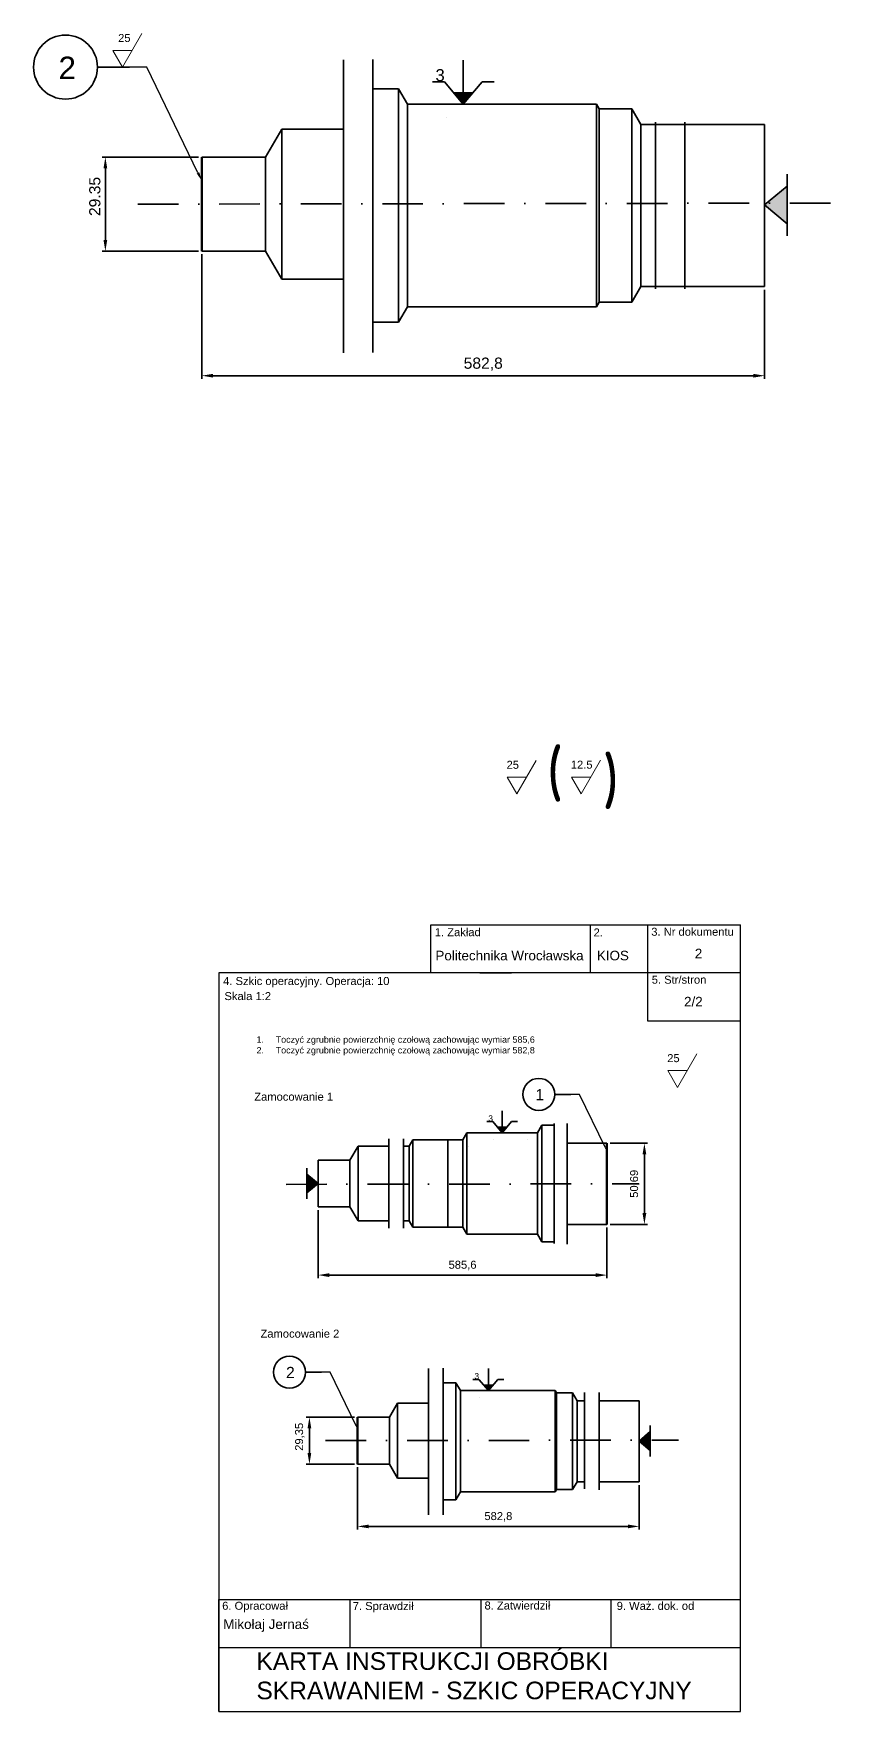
# Model space of a CAD drawing. Header units: millimetres. Extents: x 1335 to 6286, y 608 to 2939.
# Drawn here: x 1929 to 2182, y 1811 to 2335 of the extents above; entities that cross this region are included whole.
import ezdxf
from ezdxf import colors
from ezdxf.entities.mleader import LeaderData, LeaderLine
from ezdxf.enums import TextEntityAlignment as Align
from ezdxf.math import Vec2, Vec3

# ---------------------------------------------------------------- set-up
doc = ezdxf.new("R2010")
doc.units = ezdxf.units.MM
doc.linetypes.add('DASHDOT', pattern=[25.4, 12.7, -6.35, 0, -6.35])
for name, color, linetype, lineweight in [('01.1 CIĄG. Z PRZERWANIEM', 255, 'Amzigzag', 35), ('01.1 CIĄGŁA CIENKA', 255, 'Continuous', 35), ('01.2 CIĄGŁA GRUBA', 7, 'Continuous', 70), ('04.1 DŁ. K+K CIENKA', 255, 'DASHDOT', 35)]:
    doc.layers.add(name, color=color, linetype=linetype, lineweight=lineweight)
doc.layers.add('Default', color=7, linetype='Continuous')
doc.styles.add('SEACAD_seiso_ttf', font='seiso.ttf')
doc.styles.get("Standard").update_dxf_attribs({"font": 'arial.ttf'})
doc.linetypes.add('Amzigzag', pattern='A,0.0001,[136,genltshp.shx,S=0.04,R=0,X=0,Y=0],-11', length=11.0001)
doc.dimstyles.new('AM_ISO$0', dxfattribs={"dimscale": 100, "dimtxt": 3.5, "dimasz": 3.5, "dimexe": 1, "dimexo": 1, "dimgap": 1.5, "dimtad": 1, "dimdsep": 46, "dimtxsty": 'Standard', "dimcen": 0, "dimclrd": 256, "dimclre": 256, "dimclrt": 2, "dimadec": 0, "dimazin": 2, "dimtp": 0.1, "dimtm": 0.1, "dimtfac": 0.71, "dimtmove": 0, "dimatfit": 3, "dimfxl": 1, "dimlwd": -1, "dimlwe": -1, "dimarcsym": 1})

# ---------------------------------------------------------------- blocks, each defined once
blk = doc.blocks.new('*D20')
at = {"layer": '01.1 CIĄGŁA CIENKA', "linetype": 'ByBlock', "transparency": 16777216}
for p, q in [((1981.18, 2266.36), (1981.18, 2227.42)), ((2157.23, 2255.27), (2157.23, 2227.42)), ((1984.68, 2228.42), (2153.73, 2228.42))]:
    blk.add_line(p, q, dxfattribs=at)
at = {"layer": '01.1 CIĄGŁA CIENKA', "transparency": 16777216}
for points in [[(1984.68, 2229), (1984.68, 2227.84), (1981.18, 2228.42)], [(2153.73, 2229), (2153.73, 2227.84), (2157.23, 2228.42)]]:
    blk.add_solid(points, dxfattribs=at)
at = {"layer": 'Defpoints', "color": 0, "transparency": 16777216}
for p in [(1981.18, 2267.36), (2157.23, 2256.27), (2157.23, 2228.42)]:
    blk.add_point(p, dxfattribs=at)
at = {"layer": '01.1 CIĄGŁA CIENKA', "color": 2, "transparency": 16777216, "insert": (2069.21, 2232.02), "char_height": 3.5, "attachment_point": 5}
blk.add_mtext('582,8', dxfattribs=at)
blk = doc.blocks.new('*D79')
at = {"layer": '01.1 CIĄGŁA CIENKA', "linetype": 'ByBlock', "transparency": 16777216}
for p, q in [((1980.18, 2296.71), (1950.02, 2296.71)), ((1951.02, 2293.21), (1951.02, 2270.86)), ((1980.18, 2267.36), (1950.02, 2267.36))]:
    blk.add_line(p, q, dxfattribs=at)
at = {"layer": '01.1 CIĄGŁA CIENKA', "transparency": 16777216}
for points in [[(1950.43, 2293.21), (1951.6, 2293.21), (1951.02, 2296.71)], [(1950.43, 2270.86), (1951.6, 2270.86), (1951.02, 2267.36)]]:
    blk.add_solid(points, dxfattribs=at)
at = {"layer": 'Defpoints', "color": 0, "transparency": 16777216}
for p in [(1981.18, 2296.71), (1951.02, 2267.36), (1981.18, 2267.36)]:
    blk.add_point(p, dxfattribs=at)
at = {"layer": '01.1 CIĄGŁA CIENKA', "color": 2, "transparency": 16777216, "insert": (1947.73, 2284.43), "char_height": 3.5, "attachment_point": 5, "rotation": 90}
blk.add_mtext('29.35', dxfattribs=at)
blk = doc.blocks.new('*D207')
at = {"layer": '01.1 CIĄGŁA CIENKA', "linetype": 'ByBlock', "transparency": 16777216}
for p, q in [((2108.91, 1988.56), (2120.62, 1988.56)), ((2119.62, 1985.06), (2119.62, 1966.72)), ((2108.91, 1963.22), (2120.62, 1963.22))]:
    blk.add_line(p, q, dxfattribs=at)
at = {"layer": '01.1 CIĄGŁA CIENKA', "transparency": 16777216}
for points in [[(2119.04, 1985.06), (2120.21, 1985.06), (2119.62, 1988.56)], [(2119.04, 1966.72), (2120.21, 1966.72), (2119.62, 1963.22)]]:
    blk.add_solid(points, dxfattribs=at)
at = {"layer": 'Defpoints', "color": 0, "transparency": 16777216}
for p in [(2107.91, 1988.56), (2107.91, 1963.22), (2119.62, 1963.22)]:
    blk.add_point(p, dxfattribs=at)
at = {"layer": '01.1 CIĄGŁA CIENKA', "color": 2, "transparency": 16777216, "insert": (2116.62, 1975.89), "char_height": 3.5, "attachment_point": 5, "rotation": 90}
blk.add_mtext('{\\H0.71429x;50,69}', dxfattribs=at)
blk = doc.blocks.new('*D208')
at = {"layer": '01.1 CIĄGŁA CIENKA', "linetype": 'ByBlock', "transparency": 16777216}
for p, q in [((2017.55, 1967.65), (2017.55, 1946.37)), ((2107.91, 1962.22), (2107.91, 1946.37)), ((2104.41, 1947.37), (2021.05, 1947.37))]:
    blk.add_line(p, q, dxfattribs=at)
at = {"layer": '01.1 CIĄGŁA CIENKA', "transparency": 16777216}
for points in [[(2021.05, 1947.95), (2021.05, 1946.78), (2017.55, 1947.37)], [(2104.41, 1947.95), (2104.41, 1946.78), (2107.91, 1947.37)]]:
    blk.add_solid(points, dxfattribs=at)
at = {"layer": 'Defpoints', "color": 0, "transparency": 16777216}
for p in [(2017.55, 1968.65), (2107.91, 1963.22), (2017.55, 1947.37)]:
    blk.add_point(p, dxfattribs=at)
at = {"layer": '01.1 CIĄGŁA CIENKA', "color": 2, "transparency": 16777216, "insert": (2062.73, 1950.37), "char_height": 3.5, "attachment_point": 5}
blk.add_mtext('{\\H0.71429x;585,6}', dxfattribs=at)
blk = doc.blocks.new('*D206')
at = {"layer": '01.1 CIĄGŁA CIENKA', "linetype": 'ByBlock', "transparency": 16777216}
for p, q in [((2029.92, 1887.3), (2029.92, 1867.83)), ((2117.95, 1881.75), (2117.95, 1867.83)), ((2033.42, 1868.83), (2114.45, 1868.83))]:
    blk.add_line(p, q, dxfattribs=at)
at = {"layer": '01.1 CIĄGŁA CIENKA', "transparency": 16777216}
for points in [[(2033.42, 1869.41), (2033.42, 1868.24), (2029.92, 1868.83)], [(2114.45, 1869.41), (2114.45, 1868.24), (2117.95, 1868.83)]]:
    blk.add_solid(points, dxfattribs=at)
at = {"layer": 'Defpoints', "color": 0, "transparency": 16777216}
for p in [(2029.92, 1888.3), (2117.95, 1882.75), (2117.95, 1868.83)]:
    blk.add_point(p, dxfattribs=at)
at = {"layer": '01.1 CIĄGŁA CIENKA', "color": 2, "transparency": 16777216, "insert": (2073.94, 1871.83), "char_height": 3.5, "attachment_point": 5}
blk.add_mtext('{\\H0.71429x;582,8}', dxfattribs=at)
blk = doc.blocks.new('*D209')
at = {"layer": '01.1 CIĄGŁA CIENKA', "linetype": 'ByBlock', "transparency": 16777216}
for p, q in [((2028.92, 1902.97), (2013.84, 1902.97)), ((2014.84, 1899.47), (2014.84, 1891.8)), ((2028.92, 1888.3), (2013.84, 1888.3))]:
    blk.add_line(p, q, dxfattribs=at)
at = {"layer": '01.1 CIĄGŁA CIENKA', "transparency": 16777216}
for points in [[(2014.26, 1899.47), (2015.42, 1899.47), (2014.84, 1902.97)], [(2014.26, 1891.8), (2015.42, 1891.8), (2014.84, 1888.3)]]:
    blk.add_solid(points, dxfattribs=at)
at = {"layer": 'Defpoints', "color": 0, "transparency": 16777216}
for p in [(2029.92, 1902.97), (2014.84, 1888.3), (2029.92, 1888.3)]:
    blk.add_point(p, dxfattribs=at)
at = {"layer": '01.1 CIĄGŁA CIENKA', "color": 2, "transparency": 16777216, "insert": (2011.84, 1896.83), "char_height": 3.5, "attachment_point": 5, "rotation": 90}
blk.add_mtext('{\\H0.71429x;29,35}', dxfattribs=at)

msp = doc.modelspace()

# ---------------------------------------------------------------- hatches: boundary and pattern name
at = {"layer": '01.1 CIĄGŁA CIENKA'}
h = msp.add_hatch(color=256, dxfattribs=at)
h.dxf.hatch_style = 1
h.paths.add_polyline_path([(2065.9, 2316.774), (2062.959, 2316.774), (2062.959, 2313.268)])
h.paths.add_polyline_path([(2062.959, 2316.774), (2060.018, 2316.774), (2062.959, 2313.268)])
h = msp.add_hatch(color=256, dxfattribs=at)
h.dxf.hatch_style = 1
h.paths.add_polyline_path([(2157.233, 2281.792), (2164.244, 2275.91), (2164.244, 2287.675)])
h = msp.add_hatch(color=256, dxfattribs=at)
h.dxf.hatch_style = 1
h.paths.add_polyline_path([(2076.618, 1993.567), (2075.148, 1993.567), (2075.148, 1991.814)])
h.paths.add_polyline_path([(2075.148, 1993.567), (2073.677, 1993.567), (2075.148, 1991.814)])
h = msp.add_hatch(color=256, dxfattribs=at)
h.dxf.hatch_style = 1
h.paths.add_polyline_path([(2017.541, 1975.989), (2014.036, 1978.93), (2014.036, 1973.048)])
h = msp.add_hatch(color=256, dxfattribs=at)
h.dxf.hatch_style = 1
h.paths.add_polyline_path([(2072.282, 1913.004), (2070.812, 1913.004), (2070.812, 1911.252)])
h.paths.add_polyline_path([(2070.812, 1913.004), (2069.341, 1913.004), (2070.812, 1911.252)])
h = msp.add_hatch(color=256, dxfattribs=at)
h.dxf.hatch_style = 1
h.paths.add_polyline_path([(2117.949, 1895.514), (2121.454, 1892.572), (2121.454, 1898.455)])

# ---------------------------------------------------------------- linework, layer by layer
at = {"layer": '01.1 CIĄG. Z PRZERWANIEM'}
for p, q in [((2025.5, 2235.564), (2025.5, 2327.157)), ((2034.664, 2327.257), (2034.664, 2235.69)), ((2123.115, 2255.618), (2123.115, 2307.618)), ((2132.279, 2307.618), (2132.279, 2255.618)), ((2091.438, 1957.248), (2091.438, 1994.739)), ((2095.429, 1994.695), (2095.429, 1957.079)), ((2039.711, 1961.989), (2039.711, 1989.989)), ((2044.293, 1989.989), (2044.293, 1961.989)), ((2052.082, 1872.4), (2052.082, 1918.196)), ((2056.664, 1918.246), (2056.664, 1872.463)), ((2100.89, 1880.561), (2100.89, 1910.668)), ((2105.472, 1910.73), (2105.472, 1880.312))]:
    msp.add_line(p, q, dxfattribs=at)
at = {"layer": '01.1 CIĄGŁA CIENKA', "linetype": 'Continuous', "lineweight": 20}
for p, q in [((1956.356, 2324.841), (1962.418, 2335.341)), ((1956.356, 2324.841), (1962.418, 2335.341)), ((1953.325, 2330.091), (1956.356, 2324.841)), ((1959.387, 2330.091), (1953.325, 2330.091)), ((1953.325, 2330.091), (1956.356, 2324.841)), ((1959.387, 2330.091), (1953.325, 2330.091)), ((2079.713, 2097.717), (2085.776, 2108.217)), ((2079.713, 2097.717), (2085.776, 2108.217)), ((2099.805, 2097.755), (2105.868, 2108.255)), ((2076.682, 2102.967), (2079.713, 2097.717)), ((2082.744, 2102.967), (2076.682, 2102.967)), ((2076.682, 2102.967), (2079.713, 2097.717)), ((2082.744, 2102.967), (2076.682, 2102.967)), ((2096.774, 2103.005), (2099.805, 2097.755)), ((2096.774, 2103.005), (2099.805, 2097.755)), ((2102.836, 2103.005), (2096.774, 2103.005)), ((2129.97, 2006.037), (2136.032, 2016.537)), ((2126.939, 2011.287), (2129.97, 2006.037)), ((2126.939, 2011.287), (2129.97, 2006.037)), ((2133.001, 2011.287), (2126.939, 2011.287))]:
    msp.add_line(p, q, dxfattribs=at)
at = {"layer": '01.1 CIĄGŁA CIENKA'}
for p, q in [((1948.547, 2324.841), (1958.547, 2324.841)), ((2062.959, 2313.268), (2062.959, 2327.031)), ((2034.661, 2318.118), (2042.661, 2318.118)), ((2042.661, 2318.118), (2042.661, 2281.618)), ((2042.661, 2318.118), (2045.474, 2313.268)), ((2053.326, 2320.279), (2057.076, 2320.279)), ((2057.076, 2320.279), (2062.959, 2313.268)), ((2068.842, 2320.279), (2062.959, 2313.268)), ((2072.592, 2320.279), (2068.842, 2320.279)), ((2051.762, 2313.268), (2045.474, 2313.268)), ((2045.474, 2313.268), (2045.474, 2281.618)), ((2051.762, 2313.268), (2096.661, 2313.268)), ((2065.9, 2316.774), (2060.018, 2316.774)), ((2096.661, 2313.268), (2104.661, 2313.268)), ((2104.661, 2313.268), (2105.498, 2311.813)), ((2104.661, 2313.268), (2104.661, 2281.618)), ((2105.498, 2311.813), (2115.661, 2311.813)), ((2105.498, 2311.813), (2105.498, 2281.618)), ((2115.661, 2311.813), (2115.661, 2306.813)), ((2115.661, 2311.813), (2118.491, 2306.963)), ((2006.186, 2305.438), (2001.094, 2296.708)), ((2006.186, 2305.438), (2025.5, 2305.438)), ((2006.186, 2305.438), (2006.186, 2282.033)), ((2115.661, 2306.813), (2115.661, 2281.618)), ((2157.233, 2306.963), (2118.491, 2306.963)), ((2118.491, 2306.963), (2118.491, 2256.273)), ((2157.233, 2306.963), (2157.233, 2281.618)), ((1981.182, 2296.708), (2001.094, 2296.708)), ((2001.094, 2296.708), (2001.094, 2282.022)), ((2164.244, 2291.425), (2164.244, 2272.16)), ((2164.244, 2287.675), (2157.233, 2281.792)), ((2001.094, 2267.358), (2001.094, 2282.043)), ((2006.186, 2258.628), (2006.186, 2282.033)), ((2042.661, 2245.118), (2042.661, 2281.618)), ((2045.474, 2249.968), (2045.474, 2281.618)), ((2104.661, 2249.968), (2104.661, 2281.618)), ((2105.498, 2251.423), (2105.498, 2281.618)), ((2115.661, 2256.423), (2115.661, 2281.618)), ((2164.244, 2275.91), (2157.233, 2281.792)), ((2157.233, 2256.273), (2157.233, 2281.618)), ((1981.182, 2267.358), (2001.094, 2267.358)), ((2006.186, 2258.628), (2001.094, 2267.358)), ((2006.186, 2258.628), (2025.5, 2258.628)), ((2115.661, 2251.423), (2115.661, 2256.423)), ((2115.661, 2251.423), (2118.491, 2256.273)), ((2157.233, 2256.273), (2118.491, 2256.273)), ((2042.661, 2245.118), (2045.474, 2249.968)), ((2051.762, 2249.968), (2045.474, 2249.968)), ((2051.762, 2249.968), (2096.661, 2249.968)), ((2096.661, 2249.968), (2104.661, 2249.968)), ((2104.661, 2249.968), (2105.498, 2251.423)), ((2105.498, 2251.423), (2115.661, 2251.423)), ((2034.661, 2245.118), (2042.661, 2245.118)), ((2091.594, 2003.839), (2096.594, 2003.839)), ((2075.148, 1991.814), (2075.148, 1998.695)), ((2070.331, 1995.319), (2072.206, 1995.319)), ((2072.206, 1995.319), (2075.148, 1991.814)), ((2076.618, 1993.567), (2073.677, 1993.567)), ((2078.089, 1995.319), (2075.148, 1991.814)), ((2079.964, 1995.319), (2078.089, 1995.319)), ((2087.588, 1994.239), (2086.207, 1991.814)), ((2087.588, 1994.239), (2091.438, 1994.239)), ((2087.588, 1994.239), (2087.588, 1975.989)), ((2030.054, 1987.691), (2027.508, 1983.326)), ((2030.054, 1987.691), (2039.711, 1987.691)), ((2030.054, 1987.691), (2030.054, 1975.989)), ((2044.293, 1987.691), (2046.073, 1987.691)), ((2047.2, 1989.631), (2046.073, 1987.691)), ((2046.073, 1987.691), (2046.073, 1975.989)), ((2047.2, 1989.631), (2062.854, 1989.631)), ((2047.2, 1989.631), (2047.2, 1975.989)), ((2058.135, 1962.346), (2058.135, 1989.631)), ((2062.717, 1989.993), (2062.717, 1989.993)), ((2062.717, 1989.993), (2062.717, 1989.993)), ((2064.088, 1991.814), (2062.854, 1989.631)), ((2062.854, 1989.631), (2062.854, 1975.987)), ((2064.088, 1991.814), (2086.207, 1991.814)), ((2064.088, 1991.814), (2064.088, 1975.989)), ((2086.207, 1991.814), (2086.207, 1975.989)), ((2107.906, 1988.56), (2095.429, 1988.56)), ((2017.552, 1983.326), (2017.541, 1975.989)), ((2017.552, 1983.326), (2027.508, 1983.326)), ((2027.508, 1983.326), (2027.508, 1975.984)), ((2014.036, 1971.173), (2014.036, 1980.805)), ((2014.036, 1978.93), (2017.541, 1975.989)), ((2014.036, 1973.048), (2017.541, 1975.989)), ((2017.552, 1968.651), (2017.541, 1975.989)), ((2027.508, 1968.651), (2027.508, 1975.994)), ((2030.054, 1964.286), (2030.054, 1975.989)), ((2046.073, 1964.286), (2046.073, 1975.989)), ((2047.2, 1962.346), (2047.2, 1975.989)), ((2062.854, 1962.346), (2062.854, 1975.991)), ((2064.088, 1960.164), (2064.088, 1975.989)), ((2086.207, 1960.164), (2086.207, 1975.989)), ((2087.588, 1957.739), (2087.588, 1975.989)), ((2017.552, 1968.651), (2027.508, 1968.651)), ((2030.054, 1964.286), (2027.508, 1968.651)), ((2030.054, 1964.286), (2039.711, 1964.286)), ((2044.293, 1964.286), (2046.073, 1964.286)), ((2047.2, 1962.346), (2046.073, 1964.286)), ((2047.2, 1962.346), (2062.854, 1962.346)), ((2064.088, 1960.164), (2062.854, 1962.346)), ((2107.906, 1963.215), (2095.429, 1963.215)), ((2064.088, 1960.164), (2086.207, 1960.164)), ((2087.588, 1957.739), (2086.207, 1960.164)), ((2087.588, 1957.739), (2091.438, 1957.739)), ((2013.606, 1917.038), (2018.606, 1917.038)), ((2065.995, 1914.757), (2067.87, 1914.757)), ((2067.87, 1914.757), (2070.812, 1911.252)), ((2070.812, 1911.252), (2070.812, 1918.133)), ((2073.753, 1914.757), (2070.812, 1911.252)), ((2075.628, 1914.757), (2073.753, 1914.757)), ((2056.663, 1913.677), (2060.663, 1913.677)), ((2060.663, 1913.677), (2060.663, 1895.427)), ((2060.663, 1913.677), (2062.069, 1911.252)), ((2065.213, 1911.252), (2062.069, 1911.252)), ((2062.069, 1911.252), (2062.069, 1895.427)), ((2065.213, 1911.252), (2087.663, 1911.252)), ((2072.282, 1913.004), (2069.341, 1913.004)), ((2087.663, 1911.252), (2091.663, 1911.252)), ((2091.663, 1911.252), (2092.081, 1910.524)), ((2091.663, 1911.252), (2091.663, 1895.427)), ((2092.081, 1910.524), (2097.163, 1910.524)), ((2092.081, 1910.524), (2092.081, 1895.427)), ((2097.163, 1910.524), (2097.163, 1908.024)), ((2097.163, 1910.524), (2098.578, 1908.099)), ((2042.425, 1907.336), (2039.879, 1902.971)), ((2042.425, 1907.336), (2052.082, 1907.336)), ((2042.425, 1907.336), (2042.425, 1895.634)), ((2097.163, 1908.024), (2097.163, 1895.427)), ((2100.89, 1908.099), (2098.578, 1908.099)), ((2098.578, 1908.099), (2098.578, 1882.754)), ((2117.949, 1908.099), (2105.472, 1908.099)), ((2117.949, 1908.099), (2117.949, 1895.427)), ((2029.923, 1902.971), (2039.879, 1902.971)), ((2039.879, 1902.971), (2039.879, 1895.628)), ((2121.454, 1898.455), (2117.949, 1895.514)), ((2121.454, 1900.33), (2121.454, 1890.697)), ((2039.879, 1888.296), (2039.879, 1895.639)), ((2042.425, 1883.931), (2042.425, 1895.634)), ((2060.663, 1877.177), (2060.663, 1895.427)), ((2062.069, 1879.602), (2062.069, 1895.427)), ((2091.663, 1879.602), (2091.663, 1895.427)), ((2092.081, 1880.329), (2092.081, 1895.427)), ((2097.163, 1882.829), (2097.163, 1895.427)), ((2121.454, 1892.572), (2117.949, 1895.514)), ((2117.949, 1882.754), (2117.949, 1895.427)), ((2029.923, 1888.296), (2039.879, 1888.296)), ((2042.425, 1883.931), (2039.879, 1888.296)), ((2042.425, 1883.931), (2052.082, 1883.931)), ((2097.163, 1880.329), (2097.163, 1882.829)), ((2097.163, 1880.329), (2098.578, 1882.754)), ((2100.89, 1882.754), (2098.578, 1882.754)), ((2117.949, 1882.754), (2105.472, 1882.754)), ((2056.663, 1877.177), (2060.663, 1877.177)), ((2060.663, 1877.177), (2062.069, 1879.602)), ((2065.213, 1879.602), (2062.069, 1879.602)), ((2065.213, 1879.602), (2087.663, 1879.602)), ((2087.663, 1879.602), (2091.663, 1879.602)), ((2091.663, 1879.602), (2092.081, 1880.329)), ((2092.081, 1880.329), (2097.163, 1880.329))]:
    msp.add_line(p, q, dxfattribs=at)
at = {"layer": '01.1 CIĄGŁA CIENKA', "ltscale": 0.2}
for p, q in [((2104.661, 2307.618), (2104.661, 2281.618)), ((2104.661, 2255.618), (2104.661, 2281.618)), ((2058.135, 1987.493), (2058.135, 1987.493)), ((2091.663, 1908.427), (2091.663, 1895.427)), ((2091.663, 1882.427), (2091.663, 1895.427))]:
    msp.add_line(p, q, dxfattribs=at)
at = {"layer": '01.1 CIĄGŁA CIENKA', "color": 136, "linetype": 'Continuous', "lineweight": 20, "ltscale": 0.2, "true_color": 0x008080}
for points in [[(2057.66, 2309.127), (2057.652, 2309.127)], [(2064.745, 1987.493), (2064.741, 1987.493)], [(2072.498, 1989.743), (2072.494, 1989.743)], [(2083.004, 1989.743), (2083, 1989.743)], [(2068.162, 1909.181), (2068.158, 1909.181)]]:
    msp.add_lwpolyline(points, dxfattribs=at)
at = {"layer": '01.1 CIĄGŁA CIENKA'}
for centre, radius in [((1938.547, 2324.848), 10), ((2086.594, 2003.843), 5), ((2008.606, 1917.041), 5)]:
    msp.add_circle(centre, radius, dxfattribs=at)
at = {"layer": '01.2 CIĄGŁA GRUBA'}
for p, q in [((1981.182, 2296.708), (1981.16, 2282.033)), ((1981.182, 2267.358), (1981.16, 2282.033)), ((2107.906, 1988.56), (2107.906, 1975.888)), ((2107.906, 1963.215), (2107.906, 1975.888)), ((2029.923, 1902.971), (2029.912, 1895.634)), ((2029.923, 1888.296), (2029.912, 1895.634))]:
    msp.add_line(p, q, dxfattribs=at)
at = {"layer": '04.1 DŁ. K+K CIENKA'}
for p, q in [((1961.16, 2282.033), (2181.889, 2282.367)), ((2007.542, 1975.72), (2117.906, 1975.888)), ((2019.912, 1895.634), (2130.277, 1895.801))]:
    msp.add_line(p, q, dxfattribs=at)
at = {"layer": 'Default'}
for p, q in [((2052.829, 2041.803), (2052.829, 2056.803)), ((2052.829, 2056.803), (2056.669, 2056.803)), ((2056.669, 2056.803), (2078.101, 2056.803)), ((2078.101, 2056.803), (2149.694, 2056.803)), ((2102.709, 2056.803), (2102.709, 2041.803)), ((2120.605, 2056.803), (2120.605, 2041.803)), ((2149.694, 2041.803), (2149.694, 2056.803)), ((2149.694, 2041.803), (1986.508, 2041.803)), ((1986.508, 2041.803), (1986.508, 1811.011)), ((2068.101, 2041.803), (2078.101, 2041.803)), ((2120.605, 2041.803), (2120.605, 2026.803)), ((2149.694, 1811.011), (2149.694, 2041.803)), ((2120.605, 2026.803), (2149.694, 2026.803)), ((1986.508, 1831.011), (1986.508, 1846.011)), ((1986.508, 1846.011), (2149.694, 1846.011)), ((2027.508, 1846.011), (2027.508, 1831.011)), ((2068.508, 1846.011), (2068.508, 1831.011)), ((2109.101, 1846.011), (2109.101, 1831.011)), ((1986.508, 1811.011), (1986.508, 1831.011)), ((1986.508, 1831.011), (2149.694, 1831.011)), ((1986.508, 1811.011), (2149.694, 1811.011))]:
    msp.add_line(p, q, dxfattribs=at)

# ---------------------------------------------------------------- texts
at = {"layer": '01.1 CIĄGŁA CIENKA', "color": 7, "linetype": 'Continuous', "style": 'SEACAD_seiso_ttf'}
msp.add_text('(', height=14.939, dxfattribs=at).set_placement((2088.973, 2111.731), align=Align.TOP_LEFT)
at = {"layer": '01.1 CIĄGŁA CIENKA', "attachment_point": 1}
for s, width, gutter_width, insert, char_height in [('25', 6.23728, 12.5, (1955.004, 2335.211), 2.5), ('2', 6.92921, 1, (1936.371, 2328.133), 7), ('3', 9.52863, 1, (2054.257, 2324.227), 3.75), ('25', 6.23728, 12.5, (2076.507, 2108.087), 2.5), ('12.5', 6.23728, 12.5, (2096.599, 2108.125), 2.5), ('25', 6.23728, 12.5, (2126.764, 2016.407), 2.5), ('Zamocowanie 1', 29.12273, 12.5, (1997.591, 2004.367), 2.5), ('1', 3.46461, 0.5, (2085.506, 2005.485), 3.5), ('3', 4.76431, 0.5, (2070.797, 1997.293), 1.875), ('Zamocowanie 2', 29.12273, 12.5, (1999.542, 1930.318), 2.5), ('2', 3.46461, 0.5, (2007.518, 1918.684), 3.5), ('3', 4.76431, 0.5, (2066.461, 1916.731), 1.875)]:
    msp.add_mtext_dynamic_manual_height_columns(s, width=width, gutter_width=gutter_width, heights=[0], dxfattribs=dict(at, insert=insert, char_height=char_height))
at = {"layer": 'Default', "color": 7, "linetype": 'Continuous', "style": 'SEACAD_seiso_ttf'}
msp.add_text('(', height=14.939, rotation=180, dxfattribs=at).set_placement((2111.787, 2094.575), align=Align.TOP_LEFT)
at = {"layer": 'Default', "attachment_point": 1}
for s, width, heights, insert, char_height in [('1. Zakład', 23.43622, [6.501], (2054.066, 2055.779), 2.5), ('2.', 23.43622, [6.501], (2103.721, 2055.679), 2.5), ('3. Nr dokumentu', 31.85449, [7.043], (2121.767, 2055.913), 2.5), ('Politechnika Wrocławska', 51.87466, [5.184], (2054.25, 2048.717), 3), ('KIOS', 51.87466, [5.184], (2104.757, 2048.724), 3), ('     2', 51.87466, [5.184], (2129.572, 2049.366), 3), ('4. Szkic operacyjny. Operacja: 10', 65.11277, [4.399], (1987.863, 2040.52), 2.5), ('5. Str/stron', 31.85449, [7.043], (2121.922, 2040.93), 2.5), ('Skala 1:2 ', 31.85449, [7.043], (1988.275, 2035.806), 2.5), ('     2/2', 51.87466, [5.184], (2126.201, 2034.315), 3), ('\\pi-6,l8,t8;1.^IToczyć zgrubnie powierzchnię czołową zachowując wymiar 585,6\\P2.^IToczyć zgrubnie powierzchnię czołową zachowując wymiar 582,8', 92.72354, [13.447], (1996.292, 2021.973), 2), ('6. Opracował', 23.43622, [6.501], (1987.556, 1845.285), 2.5), ('7. Sprawdził', 23.43622, [6.501], (2028.408, 1845.213), 2.5), ('8. Zatwierdził', 23.43622, [6.501], (2069.608, 1845.364), 2.5), ('9. Waż. dok. od', 26.11798, [4.671], (2110.954, 1845.255), 2.5), ('Mikołaj Jernaś', 51.87466, [5.184], (1987.892, 1839.779), 3), ('KARTA INSTRUKCJI OBRÓBKI SKRAWANIEM - SZKIC OPERACYJNY', 163.18648, [0], (1998.264, 1829.492), 5.5)]:
    msp.add_mtext_dynamic_manual_height_columns(s, width=width, gutter_width=12.5, heights=heights, dxfattribs=dict(at, insert=insert, char_height=char_height))

# ---------------------------------------------------------------- dimensions: what is measured, and where the dimension line sits
at = {"layer": '01.1 CIĄGŁA CIENKA'}
dim = msp.add_linear_dim(base=(1951.018, 2267.358), p1=(1981.182, 2296.708), p2=(1981.182, 2267.358), angle=90, dimstyle='AM_ISO$0', override={"dimscale": 1, "dimtdec": 3}, dxfattribs=at)
dim.commit()
dim.dimension.update_dxf_attribs({"geometry": '*D79', "text_midpoint": (1951.018, 2284.426), "dimtype": 160})
for base, p1, p2, text, picture, middle in [((2157.233, 2228.419), (1981.182, 2267.358), (2157.233, 2256.273), '582,8', '*D20', (2069.208, 2232.022)), ((2017.552, 1947.365), (2107.906, 1963.215), (2017.552, 1968.651), '{\\H0.71429x;585,6}', '*D208', (2062.729, 1950.368)), ((2117.949, 1868.827), (2029.923, 1888.296), (2117.949, 1882.754), '{\\H0.71429x;582,8}', '*D206', (2073.936, 1871.829))]:
    dim = msp.add_linear_dim(base=base, p1=p1, p2=p2, text=text, dimstyle='AM_ISO$0', override={"dimscale": 1, "dimtdec": 3}, dxfattribs=at)
    dim.commit()
    dim.dimension.update_dxf_attribs({"geometry": picture, "text_midpoint": middle})
dim = msp.add_linear_dim(base=(2119.623, 1963.215), p1=(2107.906, 1988.56), p2=(2107.906, 1963.215), angle=90, text='{\\H0.71429x;50,69}', dimstyle='AM_ISO$0', override={"dimscale": 1, "dimtdec": 3}, dxfattribs=at)
dim.commit()
dim.dimension.update_dxf_attribs({"geometry": '*D207', "text_midpoint": (2116.621, 1975.888)})
dim = msp.add_linear_dim(base=(2014.841, 1888.296), p1=(2029.923, 1902.971), p2=(2029.923, 1888.296), angle=90, text='{\\H0.71429x;29,35}', dimstyle='AM_ISO$0', override={"dimscale": 1, "dimtdec": 3}, dxfattribs=at)
dim.commit()
dim.dimension.update_dxf_attribs({"geometry": '*D209', "text_midpoint": (2014.841, 1896.83), "dimtype": 160})

# ---------------------------------------------------------------- leaders
ml = msp.add_multileader_mtext('Standard', dxfattribs=at)
ml.set_content('', color=256)
ml.set_leader_properties()
ml.build(insert=Vec2(0, 0))
ml.multileader.update_dxf_attribs({"dogleg_length": 0.36, "arrow_head_size": 2.7, "scale": 15})
ctx = ml.context
ctx.base_point, ctx.scale, ctx.char_height, ctx.arrow_head_size, ctx.landing_gap_size, ctx.plane_origin = Vec3(1955.847, 2324.841), 15, 2.7, 2.7, 1.35, Vec3(1981.171, 2289.37)
ctx.text_align_type = 2
notes = []
notes.append((ctx, [(1, (1, 1, 0), (1963.947, 2324.841), (-1, 0), 5.4, [(0, [(1981.171, 2289.37)], 0, [])])]))
ctx.mtext.insert, ctx.mtext.alignment, ctx.mtext.flow_direction = Vec3(1957.197, 2326.191), 3, 5
ml = msp.add_multileader_mtext('Standard', dxfattribs=at)
ml.set_content('', color=256)
ml.set_leader_properties()
ml.build(insert=Vec2(0, 0))
ml.multileader.update_dxf_attribs({"dogleg_length": 0.36, "arrow_head_size": 1.35, "scale": 15})
ctx = ml.context
ctx.base_point, ctx.scale, ctx.char_height, ctx.arrow_head_size, ctx.landing_gap_size, ctx.plane_origin = Vec3(2095.244, 2003.839), 15, 1.35, 1.35, 0.675, Vec3(2107.906, 1986.104)
ctx.text_align_type = 2
notes.append((ctx, [(1, (1, 1, 0), (2099.294, 2003.839), (-1, 0), 2.7, [(0, [(2107.906, 1986.104)], 0, [])])]))
ctx.mtext.insert, ctx.mtext.alignment, ctx.mtext.flow_direction = Vec3(2095.919, 2004.514), 3, 5
ml = msp.add_multileader_mtext('Standard', dxfattribs=at)
ml.set_content('', color=256)
ml.set_leader_properties()
ml.build(insert=Vec2(0, 0))
ml.multileader.update_dxf_attribs({"dogleg_length": 0.36, "arrow_head_size": 1.35, "scale": 15})
ctx = ml.context
ctx.base_point, ctx.scale, ctx.char_height, ctx.arrow_head_size, ctx.landing_gap_size, ctx.plane_origin = Vec3(2017.256, 1917.038), 15, 1.35, 1.35, 0.675, Vec3(2029.918, 1899.303)
ctx.text_align_type = 2
notes.append((ctx, [(1, (1, 1, 0), (2021.306, 1917.038), (-1, 0), 2.7, [(0, [(2029.918, 1899.303)], 0, [])])]))
ctx.mtext.insert, ctx.mtext.alignment, ctx.mtext.flow_direction = Vec3(2017.931, 1917.713), 3, 5
for ctx, leaders in notes:
    for number, flags, end, landing, length, lines in leaders:
        leader = LeaderData()
        leader.index, (leader.has_last_leader_line, leader.has_dogleg_vector, leader.attachment_direction) = number, flags
        leader.last_leader_point, leader.dogleg_vector, leader.dogleg_length = Vec3(end), Vec3(landing), length
        for number, points, colour, breaks in lines:
            line = LeaderLine()
            line.index, line.vertices, line.color, line.breaks = number, Vec3.list(points), colors.encode_raw_color(colour), breaks
            leader.lines.append(line)
        ctx.leaders.append(leader)

doc.saveas('drawing.dxf')
